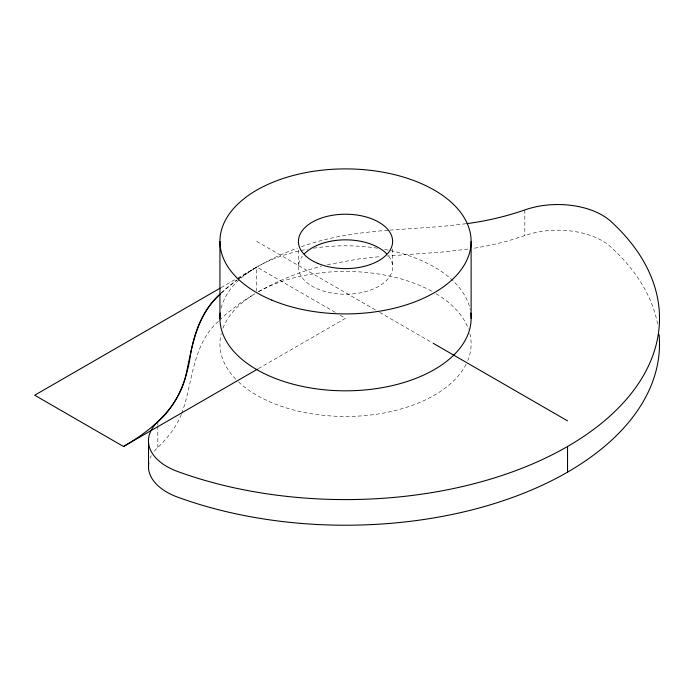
<?xml version="1.0" encoding="UTF-8"?>
<svg xmlns="http://www.w3.org/2000/svg" width="694" height="694" viewBox="0 0 694 694"><rect width="100%" height="100%" fill="white"/><g stroke="black" fill="none" stroke-linecap="round" stroke-linejoin="round"><path stroke-width="0.52" stroke-dasharray="3.47 2.6" d="M181.342 414.422C176.311 427.148 167.549 438.001 157.824 447.474A62.798 36.253 0 0 0 153.582 452.176M181.733 413.468C193.184 382.325 191.744 344.536 218.896 320.949M221.481 292.799L236.541 280.203M221.134 293.18L227.12 287.498L237.036 279.899M219.642 320.238L227.12 313.133L240.341 303.009L254.898 293.822M237.86 279.266C256.129 266.34 276.177 255.817 297.214 248.174M238.146 278.919L256.719 267.043L335.245 312.378M221.117 287.594L237.044 278.398M237.981 277.86L256.719 267.043L256.719 291.072M258.402 368.609L345.525 318.312L339.921 315.076M258.602 291.68C278.329 280.584 299.392 271.796 321.357 266.253M301.274 246.752C329.529 236.585 359.535 232.447 389.36 230.174M657.617 324.055A313.983 181.273 0 0 0 610.894 247.055A62.798 36.253 0 0 0 524.829 235.587L507.713 241.018L490.849 245.164L474.184 248.261M327.394 264.666L359.666 258.793L381.197 256.502M465.934 223.746L441.297 226.504L390.384 230.087M467.99 249.103L441.297 252.148L387.321 255.982M256.719 241.408L378.794 311.884M379.739 312.43L432.319 342.793M524.829 209.944L524.829 235.587M392.622 248.886L392.622 267.043M298.429 249.953L298.429 267.043M157.824 421.839L157.824 425.04M157.824 426.107L157.824 447.474M221.195 308.049A125.597 72.514 0 0 1 307.433 249.224M313.567 248.192A125.597 72.514 0 0 1 377.484 248.192M384.623 249.406A125.597 72.514 0 0 1 470.272 309.897M469.855 333.684A125.597 72.514 0 0 1 467.765 360.611M466.134 364.185A125.597 72.514 0 0 1 361.791 415.853A125.597 72.514 0 0 1 237.973 381.388M235.708 379.132A125.597 72.514 0 0 1 221.195 333.684M222.939 328.193A125.597 72.514 0 0 1 254.958 293.709M258.515 291.662A125.597 72.514 0 0 1 432.544 291.662M436.092 293.709A125.597 72.514 0 0 1 468.459 329.095M388.753 256.242A47.097 27.187 0 0 1 345.525 294.23A47.097 27.187 0 0 1 302.306 256.242M150.182 458.092A62.798 36.253 0 0 1 151.361 455.637"/><path stroke-width="1.04" d="M220.024 294.317C195.561 315.501 191.926 348.9 185.168 378.447C176.554 409.434 150.312 431.043 123.506 446.494L34.7 395.224L220.18 288.131M220.388 293.892C203.03 309.55 194.103 332.122 190.494 354.79C186.886 379.861 177.291 404.776 157.824 421.839A62.798 36.253 0 0 0 177.699 471.521A313.983 181.273 0 0 0 567.545 446.494A313.983 181.273 0 0 0 610.894 221.421A62.798 36.253 0 0 0 524.829 209.944C506.056 216.407 486.659 221.065 466.958 223.607M123.506 446.494L257.465 369.156M433.264 343.33L567.545 420.859M567.545 446.494L567.545 472.137M471.122 241.408L471.122 318.312M219.937 241.408L219.937 318.312M148.516 442.269L148.516 467.912M470.775 312.959A125.597 72.514 0 0 1 345.525 390.826A125.597 72.514 0 0 1 220.276 312.959M304.345 253.848A47.097 27.187 0 0 1 345.525 239.846A47.097 27.187 0 0 1 386.705 253.848M148.776 462.915A62.798 36.253 0 0 0 177.699 497.156A313.983 181.273 0 0 0 504.026 500.435A313.983 181.273 0 0 0 659.092 334.629M271.831 300.12A125.597 72.514 0 0 0 470.445 248.894A125.597 72.514 0 0 0 294.299 175.2A125.597 72.514 0 0 0 271.831 300.12M317.895 263.425A47.097 27.187 0 0 0 392.37 244.21A47.097 27.187 0 0 0 326.319 216.58A47.097 27.187 0 0 0 317.895 263.425"/></g></svg>
